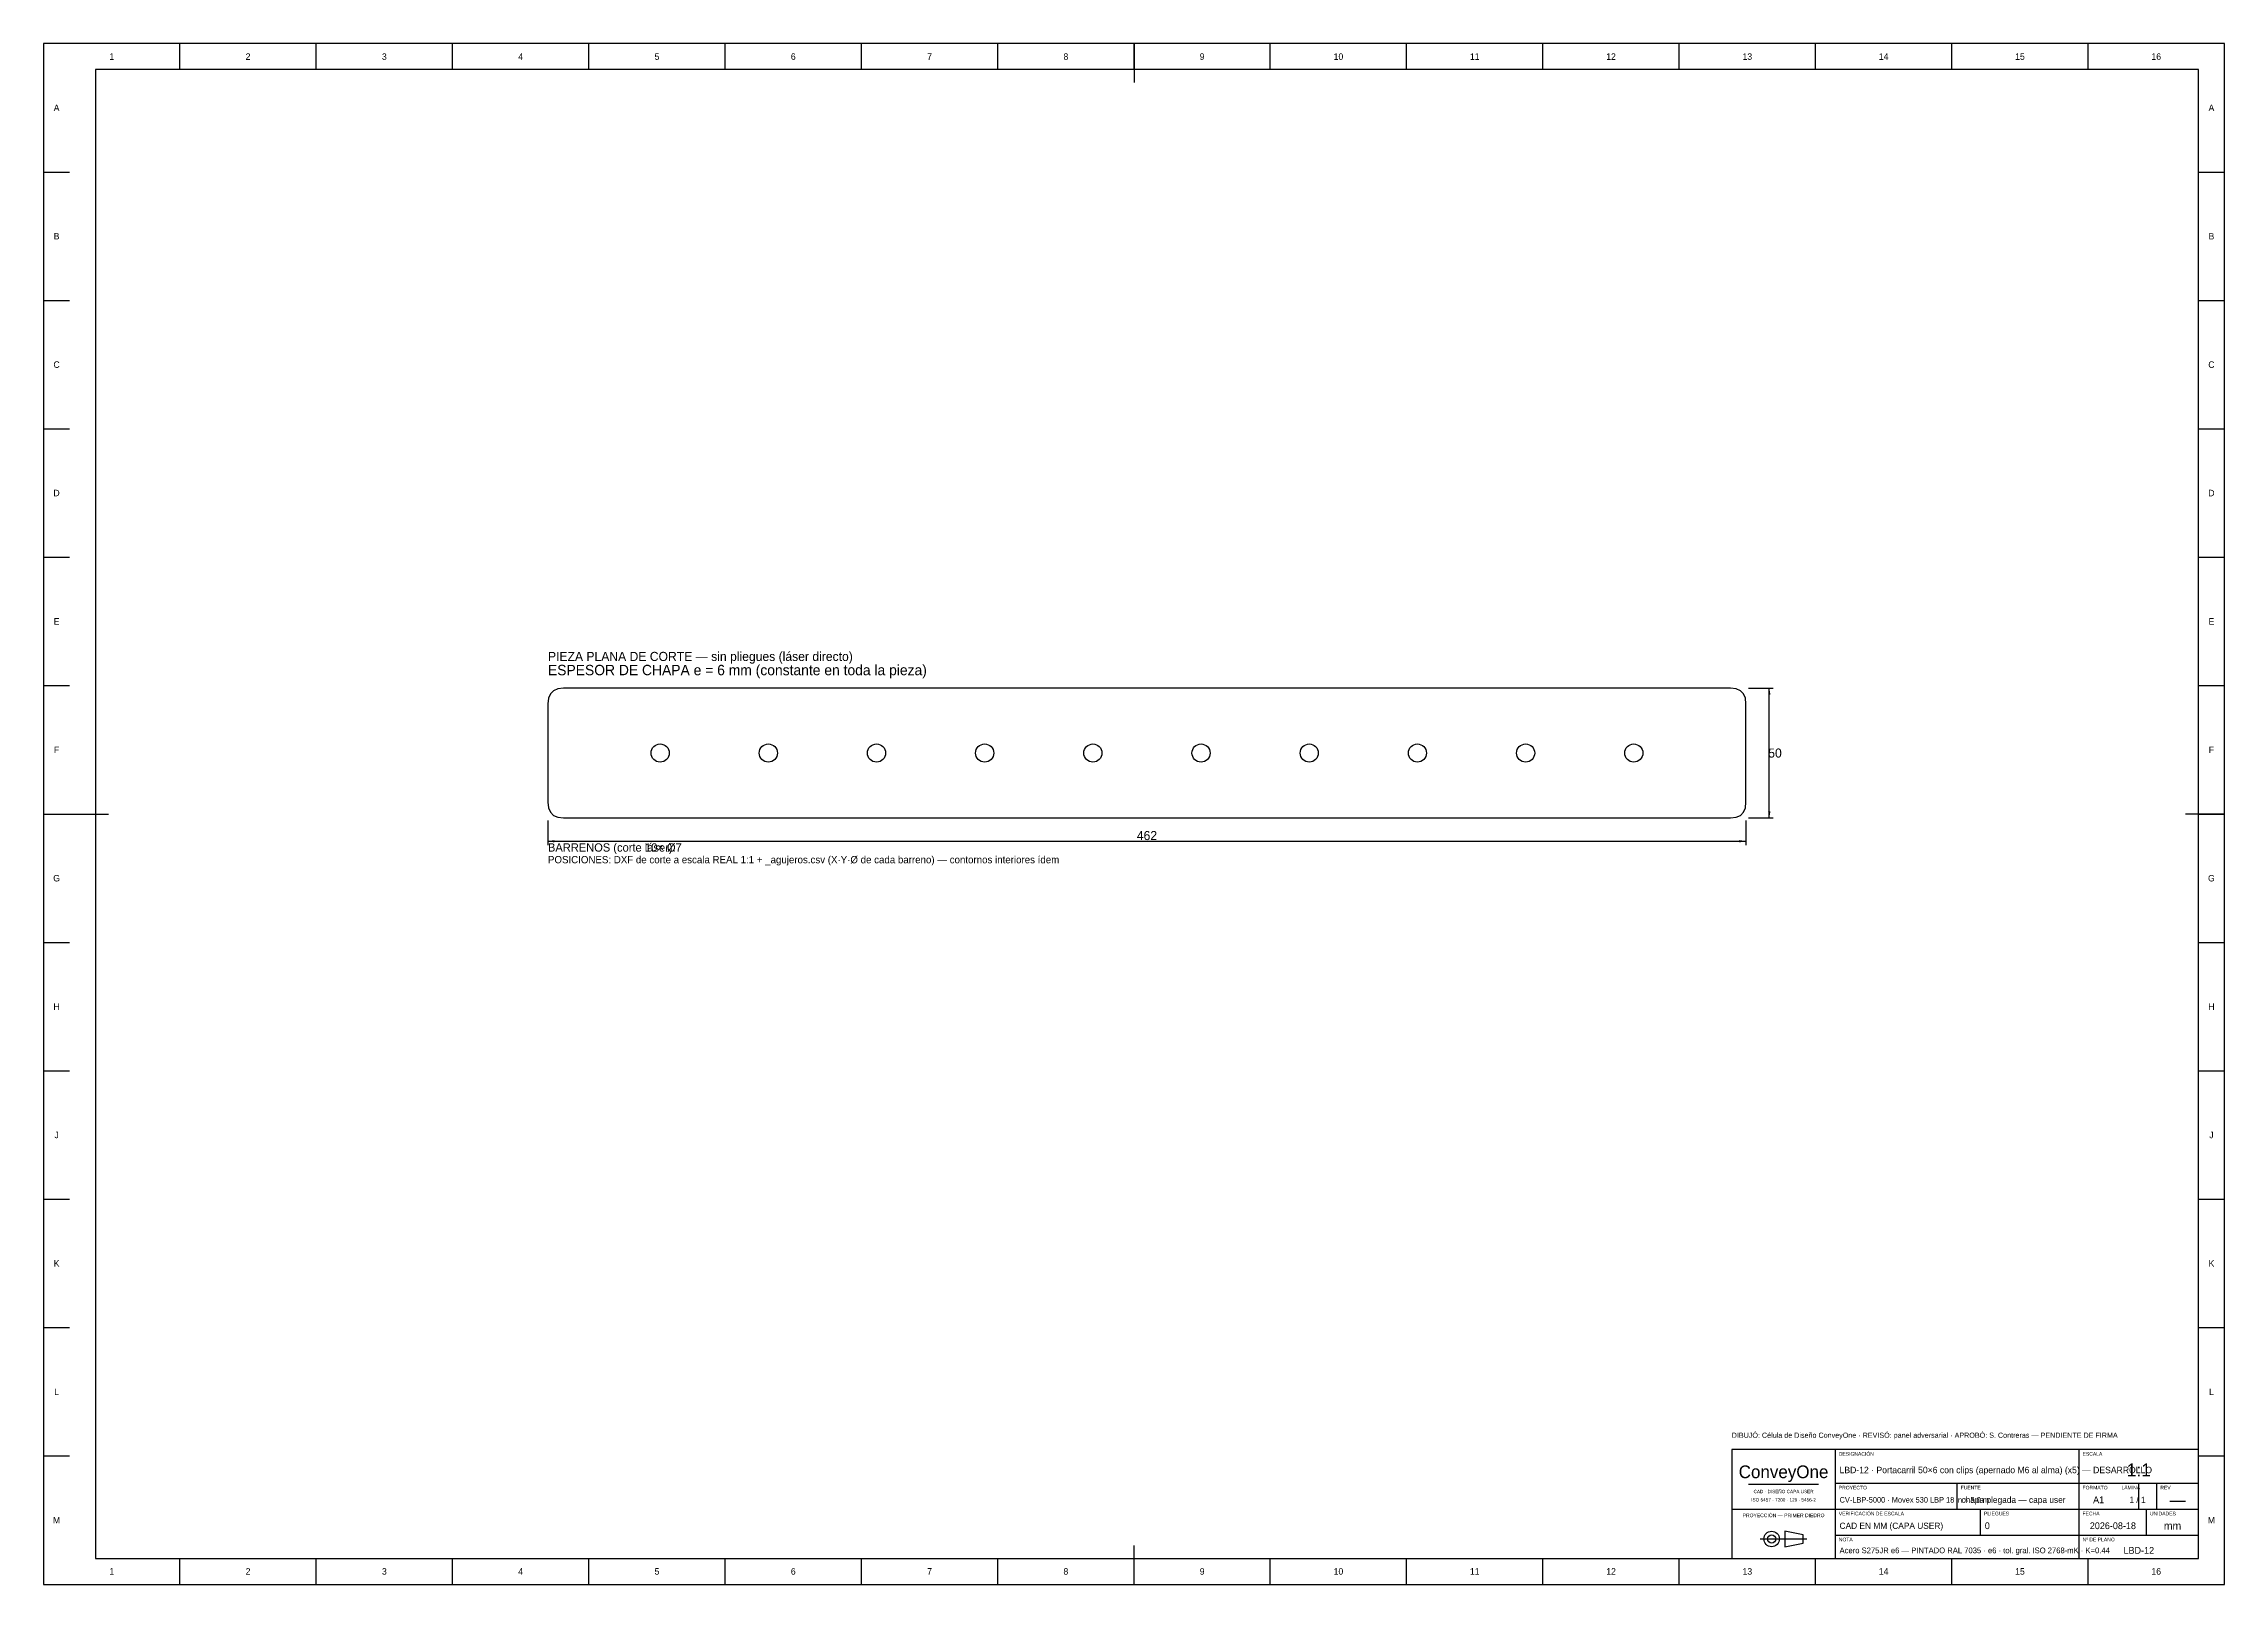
# Model space of a CAD drawing. Extents: x 0 to 841, y 0 to 594.
import ezdxf
from ezdxf.enums import TextEntityAlignment as Align

# ---------------------------------------------------------------- set-up
doc = ezdxf.new("R2010")
doc.units = 0
for name, color, linetype in [('COTAS', 7, 'CONTINUOUS'), ('FINA', 7, 'CONTINUOUS'), ('NORMA', 7, 'CONTINUOUS'), ('TEXTO', 7, 'CONTINUOUS'), ('VISIBLE', 7, 'CONTINUOUS')]:
    doc.layers.add(name, color=color, linetype=linetype)

msp = doc.modelspace()

# ---------------------------------------------------------------- linework, layer by layer
at = {"layer": 'COTAS'}
for p, q in [((657.5, 345.5), (667, 345.5)), ((665.5, 295.5), (665.5, 345.5)), ((194.5, 294.5), (194.5, 285)), ((656.5, 294.5), (656.5, 285)), ((657.5, 295.5), (667, 295.5)), ((194.5, 286.5), (656.5, 286.5))]:
    msp.add_line(p, q, dxfattribs=at)
for points in [[(665.5, 345.5), (665.95, 343), (665.05, 343)], [(665.5, 295.5), (665.95, 298), (665.05, 298)], [(194.5, 286.5), (197, 286.95), (197, 286.05)], [(656.5, 286.5), (654, 286.95), (654, 286.05)]]:
    msp.add_solid(points, dxfattribs=at)
at = {"layer": 'FINA'}
for p, q in [((841, 594), (0, 594)), ((0, 594), (0, 0)), ((52.5625, 584), (52.5625, 594)), ((105.125, 584), (105.125, 594)), ((157.6875, 584), (157.6875, 594)), ((210.25, 584), (210.25, 594)), ((262.8125, 584), (262.8125, 594)), ((315.375, 584), (315.375, 594)), ((367.9375, 584), (367.9375, 594)), ((420.5, 584), (420.5, 594)), ((473.0625, 584), (473.0625, 594)), ((525.625, 584), (525.625, 594)), ((578.1875, 584), (578.1875, 594)), ((630.75, 584), (630.75, 594)), ((683.3125, 584), (683.3125, 594)), ((735.875, 584), (735.875, 594)), ((788.4375, 584), (788.4375, 594)), ((841, 0), (841, 594)), ((0, 544.5), (10, 544.5)), ((831, 544.5), (841, 544.5)), ((0, 495), (10, 495)), ((831, 495), (841, 495)), ((0, 445.5), (10, 445.5)), ((831, 445.5), (841, 445.5)), ((0, 396), (10, 396)), ((831, 396), (841, 396)), ((0, 346.5), (10, 346.5)), ((831, 346.5), (841, 346.5)), ((0, 297), (10, 297)), ((831, 297), (841, 297)), ((0, 247.5), (10, 247.5)), ((831, 247.5), (841, 247.5)), ((0, 198), (10, 198)), ((831, 198), (841, 198)), ((0, 148.5), (10, 148.5)), ((831, 148.5), (841, 148.5)), ((0, 99), (10, 99)), ((831, 99), (841, 99)), ((0, 49.5), (10, 49.5)), ((831, 49.5), (841, 49.5)), ((657.5, 38.6), (684.5, 38.6)), ((691, 39), (785, 39)), ((738, 29), (738, 39)), ((785, 39), (831, 39)), ((808, 29), (808, 39)), ((815, 29), (815, 39)), ((651, 29), (691, 29)), ((691, 29), (785, 29)), ((747, 19), (747, 29)), ((785, 29), (831, 29)), ((811, 19), (811, 29)), ((662.03, 17.5), (679.97, 17.5)), ((691, 19), (785, 19)), ((785, 19), (831, 19)), ((52.5625, 0), (52.5625, 10)), ((105.125, 0), (105.125, 10)), ((157.6875, 0), (157.6875, 10)), ((210.25, 0), (210.25, 10)), ((262.8125, 0), (262.8125, 10)), ((315.375, 0), (315.375, 10)), ((367.9375, 0), (367.9375, 10)), ((420.5, 0), (420.5, 10)), ((473.0625, 0), (473.0625, 10)), ((525.625, 0), (525.625, 10)), ((578.1875, 0), (578.1875, 10)), ((630.75, 0), (630.75, 10)), ((683.3125, 0), (683.3125, 10)), ((735.875, 0), (735.875, 10)), ((788.4375, 0), (788.4375, 10)), ((0, 0), (841, 0))]:
    msp.add_line(p, q, dxfattribs=at)
at = {"layer": 'NORMA'}
for p, q in [((420.5, 594), (420.5, 579)), ((831, 584), (20, 584)), ((20, 584), (20, 10)), ((831, 10), (831, 584)), ((0, 297), (25, 297)), ((841, 297), (826, 297)), ((831, 52), (651, 52)), ((651, 52), (651, 10)), ((691, 10), (691, 52)), ((785, 10), (785, 52)), ((831, 10), (831, 52)), ((20, 10), (831, 10)), ((420.5, 0), (420.5, 15)), ((651, 10), (831, 10))]:
    msp.add_line(p, q, dxfattribs=at)
at = {"layer": 'TEXTO'}
for p, q in [((678.59, 19.11), (671.46, 20.49)), ((671.46, 20.49), (671.46, 14.51)), ((678.59, 15.89), (678.59, 19.11)), ((671.46, 14.51), (678.59, 15.89))]:
    msp.add_line(p, q, dxfattribs=at)
for radius in [2.99, 1.61]:
    msp.add_circle((666.4, 17.5), radius, dxfattribs=at)
at = {"layer": 'VISIBLE'}
for p, q in [((198.34, 345.26), (196.66, 344.54)), ((200.5, 345.5), (198.34, 345.26)), ((650.5, 345.5), (200.5, 345.5)), ((652.66, 345.26), (650.5, 345.5)), ((654.34, 344.54), (652.66, 345.26)), ((194.74, 341.66), (194.5, 339.5)), ((194.5, 339.5), (194.5, 301.5)), ((195.46, 343.34), (194.74, 341.66)), ((196.66, 344.54), (195.46, 343.34)), ((655.54, 343.34), (654.34, 344.54)), ((656.26, 341.66), (655.54, 343.34)), ((656.5, 339.5), (656.26, 341.66)), ((656.5, 301.5), (656.5, 339.5)), ((194.5, 301.5), (194.74, 299.34)), ((194.74, 299.34), (195.46, 297.66)), ((195.46, 297.66), (196.66, 296.46)), ((196.66, 296.46), (198.34, 295.74)), ((198.34, 295.74), (200.5, 295.5)), ((200.5, 295.5), (650.5, 295.5)), ((650.5, 295.5), (652.66, 295.74)), ((652.66, 295.74), (654.34, 296.46)), ((654.34, 296.46), (655.54, 297.66)), ((655.54, 297.66), (656.26, 299.34)), ((656.26, 299.34), (656.5, 301.5))]:
    msp.add_line(p, q, dxfattribs=at)
for centre in [(237.76, 320.5), (279.48, 320.5), (321.2, 320.5), (362.92, 320.5), (404.64, 320.5), (446.36, 320.5), (488.08, 320.5), (529.8, 320.5), (571.52, 320.5), (613.24, 320.5)]:
    msp.add_circle(centre, 3.5, dxfattribs=at)

# ---------------------------------------------------------------- texts
at = {"layer": 'COTAS'}
for s, p in [('50', (667.7, 320.5)), ('462', (425.5, 288.7))]:
    msp.add_text(s, height=3.5, dxfattribs=at).set_placement(p, align=Align.MIDDLE_CENTER)
at = {"layer": 'TEXTO'}
for s, height, p in [('1', 2.5, (26.2813, 589)), ('2', 2.5, (78.8438, 589)), ('3', 2.5, (131.4063, 589)), ('4', 2.5, (183.9688, 589)), ('5', 2.5, (236.5313, 589)), ('6', 2.5, (289.0938, 589)), ('7', 2.5, (341.6563, 589)), ('8', 2.5, (394.2188, 589)), ('9', 2.5, (446.7813, 589)), ('10', 2.5, (499.3438, 589)), ('11', 2.5, (551.9063, 589)), ('12', 2.5, (604.4688, 589)), ('13', 2.5, (657.0313, 589)), ('14', 2.5, (709.5938, 589)), ('15', 2.5, (762.1563, 589)), ('16', 2.5, (814.7188, 589)), ('A', 2.5, (5, 569.25)), ('A', 2.5, (836, 569.25)), ('B', 2.5, (5, 519.75)), ('B', 2.5, (836, 519.75)), ('C', 2.5, (5, 470.25)), ('C', 2.5, (836, 470.25)), ('D', 2.5, (5, 420.75)), ('D', 2.5, (836, 420.75)), ('E', 2.5, (5, 371.25)), ('E', 2.5, (836, 371.25)), ('F', 2.5, (5, 321.75)), ('F', 2.5, (836, 321.75)), ('G', 2.5, (5, 272.25)), ('G', 2.5, (836, 272.25)), ('H', 2.5, (5, 222.75)), ('H', 2.5, (836, 222.75)), ('J', 2.5, (5, 173.25)), ('J', 2.5, (836, 173.25)), ('K', 2.5, (5, 123.75)), ('K', 2.5, (836, 123.75)), ('L', 2.5, (5, 74.25)), ('L', 2.5, (836, 74.25)), ('ConveyOne', 4.9, (671, 43.4)), ('1:1', 5, (808, 44.1)), ('CAD · DISEÑO CAPA USER', 1.3, (671, 35.8)), ('A1', 2.6, (792.5, 32.6)), ('1 / 1', 2.4, (807.5, 32.6)), ('M', 2.5, (5, 24.75)), ('PROYECCIÓN — PRIMER DIEDRO', 1.4, (671, 26.6)), ('ISO 5457 · 7200 · 129 · 5456-2', 1.3, (671, 32.6)), ('—', 4.6, (823, 32.6)), ('M', 2.5, (836, 24.75)), ('2026-08-18', 2.6, (798, 22.6)), ('mm', 3, (821, 22.6)), ('LBD-12', 2.6, (808, 13.1)), ('1', 2.5, (26.2813, 5)), ('2', 2.5, (78.8438, 5)), ('3', 2.5, (131.4063, 5)), ('4', 2.5, (183.9688, 5)), ('5', 2.5, (236.5313, 5)), ('6', 2.5, (289.0938, 5)), ('7', 2.5, (341.6563, 5)), ('8', 2.5, (394.2188, 5)), ('9', 2.5, (446.7813, 5)), ('10', 2.5, (499.3438, 5)), ('11', 2.5, (551.9063, 5)), ('12', 2.5, (604.4688, 5)), ('13', 2.5, (657.0313, 5)), ('14', 2.5, (709.5938, 5)), ('15', 2.5, (762.1563, 5)), ('16', 2.5, (814.7188, 5))]:
    msp.add_text(s, height=height, dxfattribs=at).set_placement(p, align=Align.MIDDLE_CENTER)
for s, height, p in [('PIEZA PLANA DE CORTE — sin pliegues (láser directo)', 3.5, (194.5, 356)), ('ESPESOR DE CHAPA e = 6 mm (constante en toda la pieza)', 4, (194.5, 350.5)), ('POSICIONES: DXF de corte a escala REAL 1:1 + _agujeros.csv (X·Y·Ø de cada barreno) — contornos interiores ídem', 2.8, (194.5, 278)), ('BARRENOS (corte láser): ', 3.2, (194.5, 282.5)), ('10× Ø7', 3.2, (231.9272, 282.5)), ('DIBUJÓ: Célula de Diseño ConveyOne · REVISÓ: panel adversarial · APROBÓ: S. Contreras — PENDIENTE DE FIRMA', 2, (651, 56.5)), ('DESIGNACIÓN', 1.4, (692.3, 49.6)), ('ESCALA', 1.4, (786.3, 49.6)), ('PROYECTO', 1.4, (692.3, 36.6)), ('FUENTE', 1.4, (739.3, 36.6)), ('FORMATO', 1.4, (786.3, 36.6)), ('LÁMINA', 1.4, (801.3, 36.6)), ('REV', 1.4, (816.3, 36.6)), ('VERIFICACIÓN DE ESCALA', 1.4, (692.3, 26.6)), ('PLIEGUES', 1.4, (748.3, 26.6)), ('FECHA', 1.4, (786.3, 26.6)), ('UNIDADES', 1.4, (812.3, 26.6)), ('NOTA', 1.4, (692.3, 16.6)), ('Nº DE PLANO', 1.4, (786.3, 16.6))]:
    msp.add_text(s, height=height, dxfattribs=at).set_placement(p)
for s, height, p in [('LBD-12 · Portacarril 50×6 con clips (apernado M6 al alma) (x5) — DESARROLLO', 2.4847, (692.6, 44.1)), ('CV-LBP-5000 · Movex 530 LBP 18 in × 5.0 m', 2.1329, (692.6, 32.6)), ('chapa plegada — capa user', 2.4, (739.6, 32.6)), ('CAD EN MM (CAPA USER)', 2.4, (692.6, 22.6)), ('0', 2.6, (748.6, 22.6)), ('Acero S275JR e6 — PINTADO RAL 7035 · e6 · tol. gral. ISO 2768-mK · K=0.44', 2.2, (692.6, 13.1))]:
    msp.add_text(s, height=height, dxfattribs=at).set_placement(p, align=Align.MIDDLE_LEFT)

doc.saveas('drawing.dxf')
